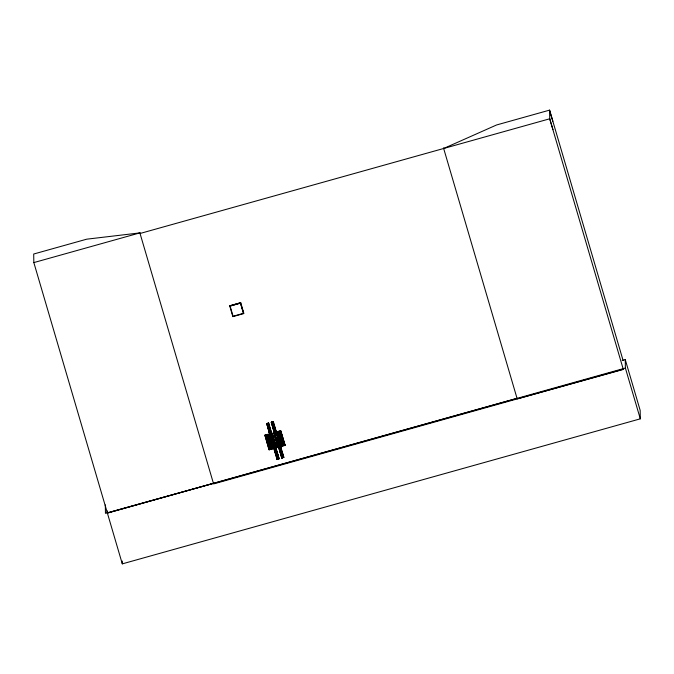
<?xml version="1.0" encoding="UTF-8"?>
<svg xmlns="http://www.w3.org/2000/svg" width="674" height="674" viewBox="0 0 674 674"><rect width="100%" height="100%" fill="white"/><g stroke="black" fill="none" stroke-linecap="round" stroke-linejoin="round"><path stroke-width="1.01" d="M266.702 423.609L268.69 423.087L271.538 432.809L269.415 433.399L266.845 423.542L269.465 433.382L270.055 433.222L266.921 423.575M268.336 423.188L270.948 432.978L271.521 432.818M271.26 422.362L273.391 421.772L276.23 431.495L274.116 432.085L271.26 422.362L271.875 422.185L274.748 431.908L274.141 432.076L271.546 422.278M271.614 422.261L271.285 422.354M275.877 431.596L272.886 421.882L275.607 431.672L276.079 431.52M264.907 435.151L269.01 449.828L272.161 448.951L267.662 434.385L264.907 435.168L269.187 449.726M265.649 434.991L265.227 435.109L269.524 449.684L269.945 449.558L265.413 435.033M271.26 449.213L267.123 434.536L271.209 449.221L271.63 449.103M269.92 433.239L267.064 423.499M273.282 448.631L276.475 447.755L271.976 433.188L269.002 434.056L273.282 448.631L269.069 434.039M271.403 432.818L268.404 423.103L270.906 432.986L268.185 423.196M269.541 433.904L269.971 433.786L274.208 448.379L269.575 433.896M275.927 447.907L271.226 433.449L275.548 448.016L271.647 433.331M274.259 432.009L274.756 431.899L271.757 422.185M273.737 432.733L276.888 431.857L281.159 446.441L277.974 447.317L273.695 432.742L274.133 432.615L278.168 447.241M274.276 432.582L278.952 447.047M280.637 446.584L280.199 446.71L276.138 432.026L280.392 446.635M276.82 431.882L281.134 446.449M281.926 446.205L285.085 445.346L280.409 430.871L285.085 445.346L280.839 430.745L277.646 431.63L281.968 446.205L277.688 431.621M280.291 430.905L279.87 431.023L284.167 445.598L284.588 445.472L280.308 430.897L284.571 445.48M272.153 448.96L271.732 449.078L267.452 434.503L267.873 434.385M276.256 447.704L271.976 433.188L276.433 447.772M274.175 449.575L274.79 449.406L274.192 449.575L277.629 459.129L277.031 459.297L274.166 449.575L276.298 448.985L279.146 458.716L278.531 458.884L275.944 449.086M274.529 449.474L277.663 459.12L277.048 459.297M282.465 446.053L282.903 445.935L278.615 431.36L278.185 431.478L282.532 446.036L278.067 431.512M278.893 448.252L279.508 448.075L282.355 457.806L281.732 457.983L279.002 448.185L280.991 447.671L283.838 457.402L283.232 457.57L280.494 447.78L283.847 457.393L283.215 457.579L280.51 447.789M277.022 459.297L279.002 458.682L276.011 449.002L278.91 458.783M281.858 457.907L283.703 457.368L280.704 447.688M443.669 148.482L496.553 124.976L549.58 110.132L623.121 360.565M268.682 423.087L268.075 423.264L268.665 423.095M273.24 421.789L272.768 421.949L273.383 421.772M267.131 434.561L271.386 449.145L267.334 434.536M269.187 433.98L273.644 448.53M275.624 431.672L276.23 431.495M272.178 433.18L276.256 447.789M274.091 432.632L278.219 447.224M274.63 432.489L278.758 447.073M271.917 448.994L267.662 434.41L271.976 448.985M275.691 447.949L271.411 433.365M277.865 431.52L282.364 446.087L278.017 431.529M284.344 445.522L280.089 430.913M276.289 448.994L275.674 449.162L276.273 449.002M517.042 398.326L107.385 513.015L33.835 262.59L139.956 232.875M229.691 305.87L240.728 302.71L243.895 313.545L232.85 316.637L229.691 305.802L240.728 302.71M230.087 306.08L240.508 303.089L243.499 313.326L233.069 316.249L230.087 306.013L240.508 303.089M266.997 424.595L268.833 424.081M271.689 423.28L273.534 422.767M268.235 428.824L270.08 428.31M272.936 427.51L274.773 426.996M268.53 429.818L270.367 429.296M273.223 428.496L275.059 427.982M269.078 431.68L270.914 431.158M269.271 432.337L271.108 431.823M275.809 430.509L273.964 430.989M265.345 436.642L268.1 435.867M269.651 435.438L272.414 434.663M274.352 434.123L277.107 433.348M278.303 433.011L281.058 432.236M267.199 442.986L269.962 442.211M271.512 441.782L274.276 440.964M276.205 440.467L278.969 439.692M280.157 439.355L282.92 438.538M267.637 444.461L270.4 443.694M271.951 443.265L274.706 442.447M279.407 441.175L276.643 441.908M280.595 440.838L283.35 440.021M272.338 444.579L275.093 443.804M277.031 443.265L279.794 442.447M280.982 442.152L283.746 441.377M268.463 447.258L271.218 446.441M275.531 445.287L272.768 446.011M277.469 444.739L280.224 443.922M284.175 442.86L281.42 443.585M268.749 448.244L271.512 447.469M273.063 447.047L275.818 446.23M277.755 445.725L280.519 444.958M274.748 450.426L276.298 449.988M279.44 449.111L280.999 448.673M274.604 450.493L276.441 449.979M279.297 449.179L281.142 448.665M275.843 454.731L277.688 454.217M280.536 453.417L282.381 452.903M276.129 455.717L277.974 455.203M280.831 454.402L282.667 453.888M281.092 455.279L282.928 454.765M622.237 360.422L625.253 359.579L640.165 410.356L640.3 418.832L122.297 563.868L107.385 513.091L107.351 510.917M276.685 457.579L278.522 457.065M281.378 456.264L283.223 455.75M276.879 458.236L278.716 457.722M283.417 456.408L281.572 456.896M107.385 513.091L625.388 368.055L625.253 359.579M213.431 483.325L105.456 513.335L105.321 504.919M623.315 369.428L517.211 398.907L443.492 147.892M274.124 432.085L271.546 422.227M277.991 447.317L273.762 432.725M279.129 458.724L278.514 458.893L275.792 449.095M549.58 110.132L549.714 118.793L140.057 233.482L139.88 232.901L86.727 239.177L33.7 254.022L33.835 262.59M274.251 448.362L269.752 433.795L274.183 448.379M549.58 110.384L552.857 121.253M552.983 129.661L549.714 118.793L623.256 369.217L213.599 483.915L139.88 232.901M625.388 368.055L640.3 418.832M280.62 430.762L284.9 445.278M240.517 303.165L243.499 313.326M276.289 432.034L280.569 446.609M273.096 421.789L276.003 431.562M276.138 432.026L280.443 446.618M280.494 447.78L283.248 457.562M272.599 421.924L272.043 422.084M280.207 447.831L279.651 447.983M279.365 448.084L282.238 457.823M279.154 448.126L282.12 457.873M271.42 422.295L274.394 432M279.028 448.202L282.002 457.907M279.002 448.185L281.766 457.975M267.907 423.238L267.342 423.398M275.514 449.145L274.95 449.305M274.672 449.398L277.427 459.188M266.702 423.601L269.558 433.289M274.31 449.499L277.166 459.196M265.59 435.008L269.929 449.566L265.438 435M284.47 443.804L281.707 444.57M278.236 456.079L276.391 456.559M275.615 429.844L273.77 430.332M270.788 444.958L268.025 445.733M122.247 561.038L122.297 563.868M268.892 428.934L269.718 429.136L268.892 428.934M273.585 427.619L274.411 427.822L273.627 427.518M276.492 454.832L277.317 455.034L276.492 454.832M281.193 453.518L282.018 453.72L281.193 453.518M267.199 423.499L266.592 423.668L267.182 423.499M282.684 445.969L278.396 431.368L282.684 445.969M280.982 447.679L280.376 447.848L280.965 447.679M270.628 430.147L268.783 430.686L270.628 430.147M275.321 428.833L273.484 429.372L275.321 428.858"/></g></svg>
